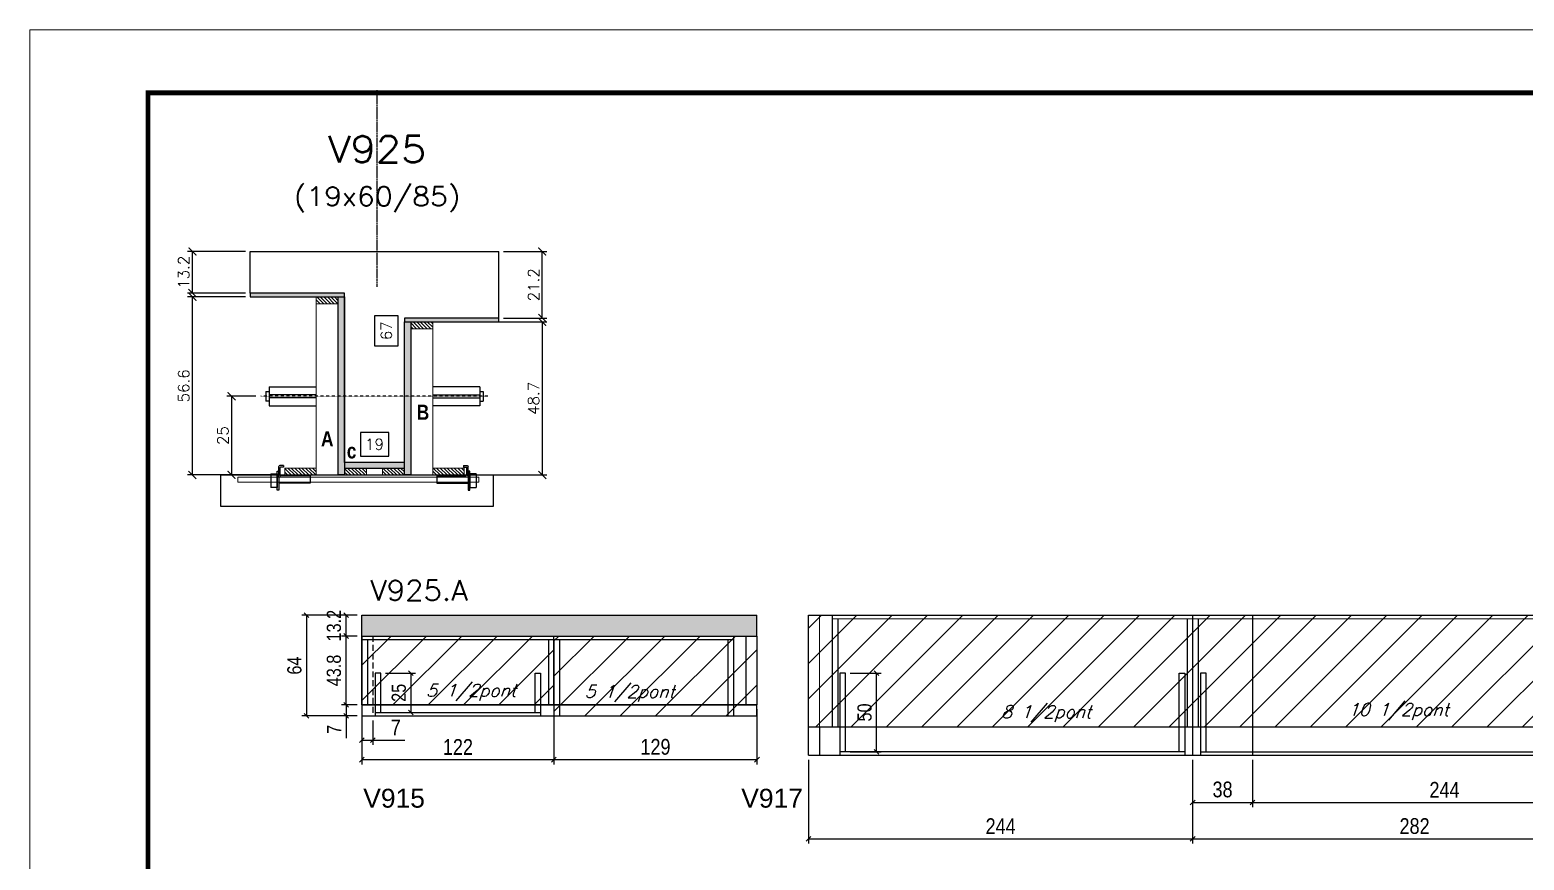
# Model space of a CAD drawing. Extents: x -20960 to -5926, y -2106 to 21915.
# Drawn here: x -12207 to -11258, y 12199 to 12727 of the extents above; entities that cross this region are included whole.
import ezdxf
from ezdxf.enums import TextEntityAlignment as Align

# ---------------------------------------------------------------- set-up
doc = ezdxf.new("R2010")
doc.units = 0
doc.linetypes.add('DASHED', pattern=[0.75, 0.5, -0.25])
doc.linetypes.add('HIDDEN', pattern=[0.375, 0.25, -0.125])
for name, color, linetype in [('5', 5, 'Continuous'), ('barrote', 251, 'Continuous'), ('COTA', 241, 'Continuous'), ('Cota Seção (2x)', 4, 'Continuous'), ('detalhes', 4, 'Continuous'), ('Painéis', 200, 'Continuous'), ('presilha', 1, 'Continuous'), ('Reaproveitamento', 251, 'Continuous'), ('SARR_2.2x7', 40, 'Continuous'), ('SARR_3.5x7', 81, 'Continuous'), ('TENSOR', 3, 'Continuous'), ('texto', 7, 'Continuous'), ('Texto de Titulo', 7, 'Continuous'), ('Texto Qtd Sarr', 242, 'Continuous')]:
    doc.layers.add(name, color=color, linetype=linetype)
for name, color, linetype, lineweight in [('CONCRETO', 251, 'Continuous', 25), ('Folhas', 255, 'Continuous', 9), ('Hachura', 251, 'Continuous', 9), ('Madeira', 126, 'Continuous', 18), ('Sarr 2.2x7', 40, 'Continuous', 9), ('SARRAFO DE PRESSAO', 251, 'DASHED', 9), ('SCO-___-LAJ', 2, 'Continuous', 0), ('Texto Seção', 7, 'Continuous', 15)]:
    doc.layers.add(name, color=color, linetype=linetype, lineweight=lineweight)
doc.styles.add('COTA TECNICA', font='techl___.ttf', dxfattribs={"height": 10})
doc.styles.add('COTA TECNICA-50', font='techl___.ttf', dxfattribs={"height": 9})
doc.styles.add('REGUA-120', font='ROMANS.shx', dxfattribs={"height": 15})
doc.styles.add('Romans', font='romans.shx')
doc.styles.get("Standard").update_dxf_attribs({"font": 'arial.ttf'})
doc.styles.add('TECNICA', font='techb___.ttf', dxfattribs={"height": 10})
doc.dimstyles.new('COTA PAINEL-50', dxfattribs={"dimtxt": 9, "dimasz": 3, "dimexe": 3, "dimexo": 3, "dimgap": 3, "dimtad": 1, "dimdec": 1, "dimzin": 12, "dimdsep": 46, "dimtxsty": 'COTA TECNICA-50', "dimblk1": 'OBLIQUE', "dimblk2": 'OBLIQUE', "dimsah": 1, "dimcen": 0.9, "dimclrd": 4, "dimclre": 4, "dimclrt": 240, "dimadec": 1, "dimazin": 3, "dimtfac": 1, "dimtdec": 1, "dimtmove": 0, "dimatfit": 3, "dimfxl": 1, "dimtolj": 1, "dimtzin": 12, "dimarcsym": 0})
doc.dimstyles.new('Cota Seção (2x)', dxfattribs={"dimtxt": 7, "dimasz": 5, "dimexe": 3, "dimexo": 3, "dimgap": 2, "dimtad": 3, "dimdec": 1, "dimlfac": 0.5, "dimzin": 12, "dimdsep": 46, "dimtxsty": 'Romans', "dimblk": 'ARCHTICK', "dimcen": 0, "dimclrd": 4, "dimclre": 4, "dimclrt": 1, "dimadec": 1, "dimazin": 3, "dimtfac": 1, "dimtdec": 1, "dimtmove": 0, "dimatfit": 3, "dimldrblk": 'OBLIQUE', "dimfxl": 1, "dimtolj": 1, "dimtzin": 12, "dimarcsym": 0})
doc.dimstyles.new('Cota Seção interna', dxfattribs={"dimtxt": 7, "dimasz": 6, "dimexe": 0.18, "dimexo": 2, "dimgap": -4, "dimtad": 3, "dimdec": 1, "dimlfac": 0.5, "dimzin": 12, "dimdsep": 46, "dimtxsty": 'Romans', "dimblk": 'ARCHTICK', "dimcen": 0.09, "dimse1": 1, "dimse2": 1, "dimsd1": 1, "dimsd2": 1, "dimclrd": 180, "dimclre": 5, "dimclrt": 1, "dimadec": 0, "dimazin": 3, "dimtfac": 1, "dimtdec": 1, "dimtofl": 0, "dimtmove": 0, "dimatfit": 3, "dimldrblk": 'ARCHTICK', "dimfxl": 1, "dimtolj": 1, "dimtzin": 0, "dimarcsym": 0})
doc.dimstyles.new('PAINEL', dxfattribs={"dimtxt": 10, "dimasz": 3, "dimexe": 3, "dimexo": 3, "dimgap": 3, "dimtad": 1, "dimdec": 1, "dimzin": 12, "dimdsep": 46, "dimtxsty": 'COTA TECNICA', "dimblk1": 'OBLIQUE', "dimblk2": 'OBLIQUE', "dimsah": 1, "dimcen": 0.9, "dimclrd": 4, "dimclre": 4, "dimclrt": 240, "dimadec": 1, "dimazin": 3, "dimtfac": 1, "dimtdec": 1, "dimtmove": 0, "dimatfit": 3, "dimfxl": 1, "dimtolj": 1, "dimtzin": 12, "dimarcsym": 0})
pattern_1 = [(45, (13.708, -3474.332), (-11.22532, 11.22532), [])]

# ---------------------------------------------------------------- blocks, each defined once
blk = doc.blocks.new('9999999999')
at = {"layer": 'Folhas'}
blk.add_lwpolyline([(98138.98, 34190.21), (99623.98, 34190.21), (99623.98, 35240.21), (98138.98, 35240.21)], close=True, dxfattribs=at)
at = {"layer": 'Folhas', "color": 30, "const_width": 3}
blk.add_lwpolyline([(98213.98, 34230.21), (99583.98, 34230.21), (99583.98, 35200.21), (98213.98, 35200.21)], close=True, dxfattribs=at)
blk = doc.blocks.new('_ArchTick')
at = {"color": 0, "linetype": 'ByBlock', "const_width": 0.15}
blk.add_lwpolyline([(-0.5, -0.5), (0.5, 0.5)], dxfattribs=at)
blk = doc.blocks.new('*D1236')
at = {"layer": 'COTA', "color": 4, "lineweight": -2, "transparency": 16777216}
for p, q in [((-12070.05, 12557.13), (-12106.76, 12557.13)), ((-12103.76, 12443.93), (-12103.76, 12557.13)), ((-12052.45, 12443.93), (-12106.76, 12443.93))]:
    blk.add_line(p, q, dxfattribs=at)
at = {"layer": 'Defpoints', "color": 0, "transparency": 16777216}
for p in [(-12103.76, 12557.13), (-12067.05, 12557.13), (-12049.45, 12443.93)]:
    blk.add_point(p, dxfattribs=at)
at = {"layer": 'COTA', "color": 4, "lineweight": -2, "transparency": 16777216, "xscale": 5, "yscale": 5, "zscale": 5}
for p, rotation in [((-12103.76, 12557.13), 90), ((-12103.76, 12443.93), 270)]:
    blk.add_blockref('_ArchTick', p, dxfattribs=dict(at, rotation=rotation))
at = {"layer": 'COTA', "color": 1, "transparency": 16777216, "insert": (-12109.26, 12500.53), "char_height": 7, "attachment_point": 5, "rotation": 90, "style": 'Romans'}
blk.add_mtext('\\A1;56.6', dxfattribs=at)
blk = doc.blocks.new('_Oblique')
at = {"color": 0, "linetype": 'ByBlock', "lineweight": -2}
blk.add_line((-0.5, -0.5), (0.5, 0.5), dxfattribs=at)
blk = doc.blocks.new('*D1237')
at = {"layer": 'COTA', "color": 4, "lineweight": -2, "transparency": 16777216}
for p, q in [((-12070.05, 12585.93), (-12106.76, 12585.93)), ((-12103.76, 12559.53), (-12103.76, 12585.93)), ((-12070.05, 12559.53), (-12106.76, 12559.53))]:
    blk.add_line(p, q, dxfattribs=at)
at = {"layer": 'Defpoints', "color": 0, "transparency": 16777216}
for p in [(-12103.76, 12585.93), (-12067.05, 12585.93), (-12067.05, 12559.53)]:
    blk.add_point(p, dxfattribs=at)
at = {"layer": 'COTA', "color": 4, "lineweight": -2, "transparency": 16777216, "xscale": 5, "yscale": 5, "zscale": 5}
for p, rotation in [((-12103.76, 12585.93), 90), ((-12103.76, 12559.53), 270)]:
    blk.add_blockref('_ArchTick', p, dxfattribs=dict(at, rotation=rotation))
at = {"layer": 'COTA', "color": 1, "transparency": 16777216, "insert": (-12109.26, 12572.73), "char_height": 7, "attachment_point": 5, "rotation": 90, "style": 'Romans'}
blk.add_mtext('\\A1;13.2', dxfattribs=at)
blk = doc.blocks.new('*D1238')
at = {"layer": 'Cota Seção (2x)', "color": 180, "lineweight": -2, "transparency": 16777216}
for p, q in [((-11973.05, 12545.06), (-11988.05, 12545.06)), ((-11988.05, 12545.06), (-11988.05, 12526.06)), ((-11973.05, 12526.06), (-11973.05, 12545.06)), ((-11988.05, 12526.06), (-11973.05, 12526.06))]:
    blk.add_line(p, q, dxfattribs=at)
at = {"layer": 'Defpoints', "color": 0, "transparency": 16777216}
for p in [(-12007.05, 12585.93), (-11969.05, 12585.93), (-12007.05, 12451.93)]:
    blk.add_point(p, dxfattribs=at)
at = {"layer": 'Cota Seção (2x)', "color": 1, "transparency": 16777216, "insert": (-11980.55, 12535.56), "char_height": 7, "attachment_point": 5, "rotation": 90, "style": 'Romans'}
blk.add_mtext('\\A1;67', dxfattribs=at)
blk = doc.blocks.new('PRESILHA METÁLICA 1')
at = {"layer": 'presilha'}
for p, q in [((6, 15.5), (7.5, 15.5)), ((6, -2.5), (6, 15.5)), ((7.5, 10.6), (7.5, 19.9)), ((7.5, 15.5), (7.5, -2.5)), ((12, 21), (8.6, 21)), ((9, 11.6), (9, 18.9)), ((12, 19.5), (9.6, 19.5)), ((12, 21), (12, 19.5)), ((0, 13), (6, 13)), ((0, 13), (0, 0)), ((6, 0), (0, 0)), ((6, 13), (6, 0)), ((37.5, 4.1), (7.5, 4.1)), ((37.5, 11), (9.6, 11)), ((37.5, 11), (37.5, 4.1)), ((7.5, -2.5), (6, -2.5))]:
    blk.add_line(p, q, dxfattribs=at)
for centre, radius, start, end in [((8.6, 19.9), 1.14, 90, 180), ((9.6, 18.9), 0.57, 90, 180), ((9.6, 11.6), 0.57, 180, 270)]:
    blk.add_arc(centre, radius, start, end, dxfattribs=at)
blk = doc.blocks.new('*D1239')
at = {"layer": 'Cota Seção (2x)', "color": 180, "lineweight": -2, "transparency": 16777216}
for p, q in [((-11979.05, 12470.93), (-11997.05, 12470.93)), ((-11997.05, 12470.93), (-11997.05, 12455.93)), ((-11979.05, 12455.93), (-11979.05, 12470.93)), ((-11997.05, 12455.93), (-11979.05, 12455.93))]:
    blk.add_line(p, q, dxfattribs=at)
at = {"layer": 'Defpoints', "color": 0, "transparency": 16777216}
for p in [(-12007.05, 12451.93), (-12007.05, 12443.93), (-11969.05, 12443.93)]:
    blk.add_point(p, dxfattribs=at)
at = {"layer": 'Cota Seção (2x)', "color": 1, "transparency": 16777216, "insert": (-11988.05, 12463.43), "char_height": 7, "attachment_point": 5, "style": 'Romans'}
blk.add_mtext('\\A1;19', dxfattribs=at)
blk = doc.blocks.new('*D1240')
at = {"layer": 'COTA', "color": 4, "lineweight": -2, "transparency": 16777216}
for p, q in [((-11948.05, 12541.23), (-11878.48, 12541.23)), ((-11881.48, 12541.23), (-11881.48, 12443.93)), ((-11948.05, 12443.93), (-11878.48, 12443.93))]:
    blk.add_line(p, q, dxfattribs=at)
at = {"layer": 'Defpoints', "color": 0, "transparency": 16777216}
for p in [(-11951.05, 12541.23), (-11951.05, 12443.93), (-11881.48, 12443.93)]:
    blk.add_point(p, dxfattribs=at)
at = {"layer": 'COTA', "color": 4, "lineweight": -2, "transparency": 16777216, "xscale": 5, "yscale": 5, "zscale": 5}
for p, rotation in [((-11881.48, 12541.23), 90), ((-11881.48, 12443.93), 270)]:
    blk.add_blockref('_ArchTick', p, dxfattribs=dict(at, rotation=rotation))
at = {"layer": 'COTA', "color": 1, "transparency": 16777216, "insert": (-11886.98, 12492.58), "char_height": 7, "attachment_point": 5, "rotation": 90, "style": 'Romans'}
blk.add_mtext('\\A1;48.7', dxfattribs=at)
blk = doc.blocks.new('*D1241')
at = {"layer": 'COTA', "color": 4, "lineweight": -2, "transparency": 16777216}
for p, q in [((-12063.35, 12493.9), (-12081.9, 12493.9)), ((-12078.9, 12493.9), (-12078.9, 12443.93)), ((-12063.35, 12443.93), (-12081.9, 12443.93))]:
    blk.add_line(p, q, dxfattribs=at)
at = {"layer": 'Defpoints', "color": 0, "transparency": 16777216}
for p in [(-12060.35, 12493.9), (-12078.9, 12443.93), (-12060.35, 12443.93)]:
    blk.add_point(p, dxfattribs=at)
at = {"layer": 'COTA', "color": 4, "lineweight": -2, "transparency": 16777216, "xscale": 5, "yscale": 5, "zscale": 5}
for p, rotation in [((-12078.9, 12493.9), 90), ((-12078.9, 12443.93), 270)]:
    blk.add_blockref('_ArchTick', p, dxfattribs=dict(at, rotation=rotation))
at = {"layer": 'COTA', "color": 1, "transparency": 16777216, "insert": (-12084.4, 12468.91), "char_height": 7, "attachment_point": 5, "rotation": 90, "style": 'Romans'}
blk.add_mtext('\\A1;25', dxfattribs=at)
blk = doc.blocks.new('*D1522')
at = {"layer": 'COTA', "color": 4, "lineweight": -2, "transparency": 16777216}
for p, q in [((-11906.05, 12585.93), (-11878.48, 12585.93)), ((-11881.48, 12543.63), (-11881.48, 12585.93)), ((-11906.05, 12543.63), (-11878.48, 12543.63))]:
    blk.add_line(p, q, dxfattribs=at)
at = {"layer": 'Defpoints', "color": 0, "transparency": 16777216}
for p in [(-11909.05, 12585.93), (-11881.48, 12585.93), (-11909.05, 12543.63)]:
    blk.add_point(p, dxfattribs=at)
at = {"layer": 'COTA', "color": 4, "lineweight": -2, "transparency": 16777216, "xscale": 5, "yscale": 5, "zscale": 5}
for p, rotation in [((-11881.48, 12585.93), 90), ((-11881.48, 12543.63), 270)]:
    blk.add_blockref('_ArchTick', p, dxfattribs=dict(at, rotation=rotation))
at = {"layer": 'COTA', "color": 1, "transparency": 16777216, "insert": (-11886.98, 12564.78), "char_height": 7, "attachment_point": 5, "rotation": 90, "style": 'Romans'}
blk.add_mtext('\\A1;21.2', dxfattribs=at)
blk = doc.blocks.new('titulo1')
at = {"layer": 'Defpoints', "color": 252, "linetype": 'HIDDEN', "ltscale": 2}
blk.add_line((0, 0), (0, 125), dxfattribs=at)
at = {"layer": 'Defpoints', "style": 'Romans', "oblique": 15}
blk.add_attdef('FOLHA', text='', height=10, dxfattribs=at).set_placement((0, 15.58), align=Align.MIDDLE_CENTER)
at = {"layer": 'Texto Qtd Sarr', "color": 3, "style": 'Romans', "oblique": 15}
for tag, height, p in [('TITULO', 17, (0, 71.45)), ('SEÇÃO', 12, (0, 41.55))]:
    blk.add_attdef(tag, text='', height=height, dxfattribs=at).set_placement(p, align=Align.MIDDLE_CENTER)
blk = doc.blocks.new('*D1523')
at = {"layer": 'COTA', "color": 4, "lineweight": -2, "ltscale": 25, "transparency": 16777216}
for p, q in [((-11996.06, 12294.77), (-11996.06, 12259.98)), ((-11874.06, 12294.77), (-11874.06, 12259.98)), ((-11996.06, 12262.98), (-11874.06, 12262.98))]:
    blk.add_line(p, q, dxfattribs=at)
at = {"layer": 'Defpoints', "color": 0, "ltscale": 25, "transparency": 16777216}
for p in [(-11996.06, 12297.77), (-11874.06, 12297.77), (-11874.06, 12262.98)]:
    blk.add_point(p, dxfattribs=at)
at = {"layer": 'COTA', "color": 4, "lineweight": -2, "ltscale": 25, "transparency": 16777216, "xscale": 3, "yscale": 3, "zscale": 3, "rotation": 180}
blk.add_blockref('_Oblique', (-11996.06, 12262.98), dxfattribs=at)
at = {"layer": 'COTA', "color": 4, "lineweight": -2, "ltscale": 25, "transparency": 16777216, "xscale": 3, "yscale": 3, "zscale": 3}
blk.add_blockref('_Oblique', (-11874.06, 12262.98), dxfattribs=at)
at = {"layer": 'COTA', "color": 240, "ltscale": 25, "transparency": 16777216, "insert": (-11935.06, 12271.04), "char_height": 10, "attachment_point": 5, "style": 'COTA TECNICA'}
blk.add_mtext('\\A1;122', dxfattribs=at)
blk = doc.blocks.new('*D1242')
at = {"layer": 'COTA', "color": 4, "lineweight": -2, "ltscale": 25, "transparency": 16777216}
for p, q in [((-11874.06, 12294.77), (-11874.06, 12259.98)), ((-11745.06, 12295.08), (-11745.06, 12259.98)), ((-11874.06, 12262.98), (-11745.06, 12262.98))]:
    blk.add_line(p, q, dxfattribs=at)
at = {"layer": 'Defpoints', "color": 0, "ltscale": 25, "transparency": 16777216}
for p in [(-11874.06, 12297.77), (-11745.06, 12298.08), (-11745.06, 12262.98)]:
    blk.add_point(p, dxfattribs=at)
at = {"layer": 'COTA', "color": 4, "lineweight": -2, "ltscale": 25, "transparency": 16777216, "xscale": 3, "yscale": 3, "zscale": 3, "rotation": 180}
blk.add_blockref('_Oblique', (-11874.06, 12262.98), dxfattribs=at)
at = {"layer": 'COTA', "color": 4, "lineweight": -2, "ltscale": 25, "transparency": 16777216, "xscale": 3, "yscale": 3, "zscale": 3}
blk.add_blockref('_Oblique', (-11745.06, 12262.98), dxfattribs=at)
at = {"layer": 'COTA', "color": 240, "ltscale": 25, "transparency": 16777216, "insert": (-11809.56, 12271.07), "char_height": 10, "attachment_point": 5, "style": 'COTA TECNICA'}
blk.add_mtext('\\A1;129', dxfattribs=at)
blk = doc.blocks.new('*D1250')
at = {"layer": 'COTA', "color": 4, "lineweight": -2, "ltscale": 25, "transparency": 16777216}
for p, q in [((-11712.28, 12262.77), (-11712.28, 12209.63)), ((-11468.28, 12262.77), (-11468.28, 12209.63)), ((-11712.28, 12212.63), (-11468.28, 12212.63))]:
    blk.add_line(p, q, dxfattribs=at)
at = {"layer": 'Defpoints', "color": 0, "ltscale": 25, "transparency": 16777216}
for p in [(-11712.28, 12265.77), (-11468.28, 12265.77), (-11468.28, 12212.63)]:
    blk.add_point(p, dxfattribs=at)
at = {"layer": 'COTA', "color": 4, "lineweight": -2, "ltscale": 25, "transparency": 16777216, "xscale": 3, "yscale": 3, "zscale": 3, "rotation": 180}
blk.add_blockref('_Oblique', (-11712.28, 12212.63), dxfattribs=at)
at = {"layer": 'COTA', "color": 4, "lineweight": -2, "ltscale": 25, "transparency": 16777216, "xscale": 3, "yscale": 3, "zscale": 3}
blk.add_blockref('_Oblique', (-11468.28, 12212.63), dxfattribs=at)
at = {"layer": 'COTA', "color": 240, "ltscale": 25, "transparency": 16777216, "insert": (-11590.28, 12220.7), "char_height": 10, "attachment_point": 5, "style": 'COTA TECNICA'}
blk.add_mtext('\\A1;244', dxfattribs=at)
blk = doc.blocks.new('*D1251')
at = {"layer": 'COTA', "color": 4, "lineweight": -2, "ltscale": 25, "transparency": 16777216}
for p, q in [((-11430.28, 12262.77), (-11430.28, 12232.74)), ((-11430.28, 12235.74), (-11186.28, 12235.74)), ((-11186.28, 12233.42), (-11186.28, 12232.74))]:
    blk.add_line(p, q, dxfattribs=at)
at = {"layer": 'Defpoints', "color": 0, "ltscale": 25, "transparency": 16777216}
for p in [(-11430.28, 12265.77), (-11186.28, 12236.42), (-11186.28, 12235.74)]:
    blk.add_point(p, dxfattribs=at)
at = {"layer": 'COTA', "color": 4, "lineweight": -2, "ltscale": 25, "transparency": 16777216, "xscale": 3, "yscale": 3, "zscale": 3, "rotation": 180}
blk.add_blockref('_Oblique', (-11430.28, 12235.74), dxfattribs=at)
at = {"layer": 'COTA', "color": 4, "lineweight": -2, "ltscale": 25, "transparency": 16777216, "xscale": 3, "yscale": 3, "zscale": 3}
blk.add_blockref('_Oblique', (-11186.28, 12235.74), dxfattribs=at)
at = {"layer": 'COTA', "color": 240, "ltscale": 25, "transparency": 16777216, "insert": (-11308.28, 12243.81), "char_height": 10, "attachment_point": 5, "style": 'COTA TECNICA'}
blk.add_mtext('\\A1;244', dxfattribs=at)
blk = doc.blocks.new('*D1252')
at = {"layer": 'COTA', "color": 4, "lineweight": -2, "ltscale": 25, "transparency": 16777216}
for p, q in [((-11468.28, 12262.77), (-11468.28, 12232.74)), ((-11430.28, 12262.77), (-11430.28, 12232.74)), ((-11468.28, 12235.74), (-11430.28, 12235.74))]:
    blk.add_line(p, q, dxfattribs=at)
at = {"layer": 'Defpoints', "color": 0, "ltscale": 25, "transparency": 16777216}
for p in [(-11468.28, 12265.77), (-11430.28, 12265.77), (-11430.28, 12235.74)]:
    blk.add_point(p, dxfattribs=at)
at = {"layer": 'COTA', "color": 4, "lineweight": -2, "ltscale": 25, "transparency": 16777216, "xscale": 3, "yscale": 3, "zscale": 3, "rotation": 180}
blk.add_blockref('_Oblique', (-11468.28, 12235.74), dxfattribs=at)
at = {"layer": 'COTA', "color": 4, "lineweight": -2, "ltscale": 25, "transparency": 16777216, "xscale": 3, "yscale": 3, "zscale": 3}
blk.add_blockref('_Oblique', (-11430.28, 12235.74), dxfattribs=at)
at = {"layer": 'COTA', "color": 240, "ltscale": 25, "transparency": 16777216, "insert": (-11449.28, 12243.98), "char_height": 10, "attachment_point": 5, "style": 'COTA TECNICA'}
blk.add_mtext('\\A1;38', dxfattribs=at)
blk = doc.blocks.new('*D1253')
at = {"layer": 'COTA', "color": 4, "lineweight": -2, "ltscale": 25, "transparency": 16777216}
for p, q in [((-11468.28, 12262.77), (-11468.28, 12209.63)), ((-11186.28, 12262.77), (-11186.28, 12209.63)), ((-11468.28, 12212.63), (-11186.28, 12212.63))]:
    blk.add_line(p, q, dxfattribs=at)
at = {"layer": 'Defpoints', "color": 0, "ltscale": 25, "transparency": 16777216}
for p in [(-11468.28, 12265.77), (-11186.28, 12265.77), (-11186.28, 12212.63)]:
    blk.add_point(p, dxfattribs=at)
at = {"layer": 'COTA', "color": 4, "lineweight": -2, "ltscale": 25, "transparency": 16777216, "xscale": 3, "yscale": 3, "zscale": 3, "rotation": 180}
blk.add_blockref('_Oblique', (-11468.28, 12212.63), dxfattribs=at)
at = {"layer": 'COTA', "color": 4, "lineweight": -2, "ltscale": 25, "transparency": 16777216, "xscale": 3, "yscale": 3, "zscale": 3}
blk.add_blockref('_Oblique', (-11186.28, 12212.63), dxfattribs=at)
at = {"layer": 'COTA', "color": 240, "ltscale": 25, "transparency": 16777216, "insert": (-11327.28, 12220.73), "char_height": 10, "attachment_point": 5, "style": 'COTA TECNICA'}
blk.add_mtext('\\A1;282', dxfattribs=at)
blk = doc.blocks.new('*D1256')
at = {"layer": 'COTA', "color": 4, "lineweight": -2, "ltscale": 25, "transparency": 16777216}
for p, q in [((-11996.06, 12287.77), (-11996.06, 12272.41)), ((-11989.06, 12287.77), (-11989.06, 12272.41)), ((-11996.06, 12275.41), (-11989.06, 12275.41)), ((-11989.06, 12275.41), (-11968.7, 12275.41))]:
    blk.add_line(p, q, dxfattribs=at)
at = {"layer": 'Defpoints', "color": 0, "ltscale": 25, "transparency": 16777216}
for p in [(-11996.06, 12290.77), (-11989.06, 12290.77), (-11996.06, 12275.41)]:
    blk.add_point(p, dxfattribs=at)
at = {"layer": 'COTA', "color": 4, "lineweight": -2, "ltscale": 25, "transparency": 16777216, "xscale": 3, "yscale": 3, "zscale": 3, "rotation": 180}
blk.add_blockref('_Oblique', (-11996.06, 12275.41), dxfattribs=at)
at = {"layer": 'COTA', "color": 4, "lineweight": -2, "ltscale": 25, "transparency": 16777216, "xscale": 3, "yscale": 3, "zscale": 3}
blk.add_blockref('_Oblique', (-11989.06, 12275.41), dxfattribs=at)
at = {"layer": 'COTA', "color": 240, "ltscale": 25, "transparency": 16777216, "insert": (-11974.56, 12283.48), "char_height": 10, "attachment_point": 5, "style": 'COTA TECNICA'}
blk.add_mtext('\\A1;7', dxfattribs=at)
blk = doc.blocks.new('*D1538')
at = {"layer": 'COTA', "color": 4, "lineweight": -2, "transparency": 16777216}
for p, q in [((-11999.06, 12341.57), (-12009.12, 12341.57)), ((-12006.12, 12297.77), (-12006.12, 12341.57)), ((-11999.06, 12297.77), (-12009.12, 12297.77))]:
    blk.add_line(p, q, dxfattribs=at)
at = {"layer": 'Defpoints', "color": 0, "transparency": 16777216}
for p in [(-12006.12, 12341.57), (-11996.06, 12341.57), (-11996.06, 12297.77)]:
    blk.add_point(p, dxfattribs=at)
at = {"layer": 'COTA', "color": 4, "lineweight": -2, "transparency": 16777216, "xscale": 3, "yscale": 3, "zscale": 3}
for p, rotation in [((-12006.12, 12341.57), 90), ((-12006.12, 12297.77), 270)]:
    blk.add_blockref('_Oblique', p, dxfattribs=dict(at, rotation=rotation))
at = {"layer": 'COTA', "color": 240, "transparency": 16777216, "insert": (-12013.84, 12319.67), "char_height": 9, "attachment_point": 5, "rotation": 90, "style": 'COTA TECNICA-50'}
blk.add_mtext('\\A1;43.8', dxfattribs=at)
blk = doc.blocks.new('*D1539')
at = {"layer": 'COTA', "color": 4, "lineweight": -2, "transparency": 16777216}
for p, q in [((-11999.06, 12354.77), (-12009.12, 12354.77)), ((-12006.12, 12341.57), (-12006.12, 12354.77)), ((-11999.06, 12341.57), (-12009.12, 12341.57))]:
    blk.add_line(p, q, dxfattribs=at)
at = {"layer": 'Defpoints', "color": 0, "transparency": 16777216}
for p in [(-12006.12, 12354.77), (-11996.06, 12354.77), (-11996.06, 12341.57)]:
    blk.add_point(p, dxfattribs=at)
at = {"layer": 'COTA', "color": 4, "lineweight": -2, "transparency": 16777216, "xscale": 3, "yscale": 3, "zscale": 3}
for p, rotation in [((-12006.12, 12354.77), 90), ((-12006.12, 12341.57), 270)]:
    blk.add_blockref('_Oblique', p, dxfattribs=dict(at, rotation=rotation))
at = {"layer": 'COTA', "color": 240, "transparency": 16777216, "insert": (-12013.82, 12348.17), "char_height": 9, "attachment_point": 5, "rotation": 90, "style": 'COTA TECNICA-50'}
blk.add_mtext('\\A1;13.2', dxfattribs=at)
blk = doc.blocks.new('*D1543')
at = {"layer": 'COTA', "color": 4, "lineweight": -2, "transparency": 16777216}
for p, q in [((-11999.06, 12297.77), (-12009.12, 12297.77)), ((-12006.12, 12297.77), (-12006.12, 12290.77)), ((-11999.06, 12290.77), (-12009.12, 12290.77)), ((-12006.12, 12290.77), (-12006.12, 12276.61))]:
    blk.add_line(p, q, dxfattribs=at)
at = {"layer": 'Defpoints', "color": 0, "transparency": 16777216}
for p in [(-11996.06, 12297.77), (-12006.12, 12290.77), (-11996.06, 12290.77)]:
    blk.add_point(p, dxfattribs=at)
at = {"layer": 'COTA', "color": 4, "lineweight": -2, "transparency": 16777216, "xscale": 3, "yscale": 3, "zscale": 3}
for p, rotation in [((-12006.12, 12297.77), 90), ((-12006.12, 12290.77), 270)]:
    blk.add_blockref('_Oblique', p, dxfattribs=dict(at, rotation=rotation))
at = {"layer": 'COTA', "color": 240, "transparency": 16777216, "insert": (-12013.69, 12282.19), "char_height": 9, "attachment_point": 5, "rotation": 90, "style": 'COTA TECNICA-50'}
blk.add_mtext('\\A1;7', dxfattribs=at)
blk = doc.blocks.new('*D1544')
at = {"layer": 'COTA', "color": 4, "lineweight": -2, "transparency": 16777216}
for p, q in [((-11999.06, 12354.77), (-12034.31, 12354.77)), ((-12031.31, 12354.77), (-12031.31, 12290.77)), ((-11999.06, 12290.77), (-12034.31, 12290.77))]:
    blk.add_line(p, q, dxfattribs=at)
at = {"layer": 'Defpoints', "color": 0, "transparency": 16777216}
for p in [(-11996.06, 12354.77), (-12031.31, 12290.77), (-11996.06, 12290.77)]:
    blk.add_point(p, dxfattribs=at)
at = {"layer": 'COTA', "color": 4, "lineweight": -2, "transparency": 16777216, "xscale": 3, "yscale": 3, "zscale": 3}
for p, rotation in [((-12031.31, 12354.77), 90), ((-12031.31, 12290.77), 270)]:
    blk.add_blockref('_Oblique', p, dxfattribs=dict(at, rotation=rotation))
at = {"layer": 'COTA', "color": 240, "transparency": 16777216, "insert": (-12038.91, 12322.77), "char_height": 9, "attachment_point": 5, "rotation": 90, "style": 'COTA TECNICA-50'}
blk.add_mtext('\\A1;64', dxfattribs=at)
blk = doc.blocks.new('*D1545')
at = {"layer": 'COTA', "color": 4, "lineweight": -2, "transparency": 16777216}
for p, q in [((-11981.06, 12317.97), (-11962, 12317.97)), ((-11965, 12317.97), (-11965, 12292.97)), ((-11981.06, 12292.97), (-11962, 12292.97))]:
    blk.add_line(p, q, dxfattribs=at)
at = {"layer": 'Defpoints', "color": 0, "transparency": 16777216}
for p in [(-11984.06, 12317.97), (-11984.06, 12292.97), (-11965, 12292.97)]:
    blk.add_point(p, dxfattribs=at)
at = {"layer": 'COTA', "color": 4, "lineweight": -2, "transparency": 16777216, "xscale": 3, "yscale": 3, "zscale": 3}
for p, rotation in [((-11965, 12317.97), 90), ((-11965, 12292.97), 270)]:
    blk.add_blockref('_Oblique', p, dxfattribs=dict(at, rotation=rotation))
at = {"layer": 'COTA', "color": 240, "transparency": 16777216, "insert": (-11972.6, 12305.47), "char_height": 9, "attachment_point": 5, "rotation": 90, "style": 'COTA TECNICA-50'}
blk.add_mtext('\\A1;25', dxfattribs=at)
blk = doc.blocks.new('*D1743')
at = {"layer": 'COTA', "color": 4, "lineweight": -2, "transparency": 16777216}
for p, q in [((-11685.83, 12317.97), (-11666.08, 12317.97)), ((-11669.08, 12267.97), (-11669.08, 12317.97)), ((-11685.83, 12267.97), (-11666.08, 12267.97))]:
    blk.add_line(p, q, dxfattribs=at)
at = {"layer": 'Defpoints', "color": 0, "transparency": 16777216}
for p in [(-11688.83, 12317.97), (-11669.08, 12317.97), (-11688.83, 12267.97)]:
    blk.add_point(p, dxfattribs=at)
at = {"layer": 'COTA', "color": 4, "lineweight": -2, "transparency": 16777216, "xscale": 3, "yscale": 3, "zscale": 3}
for p, rotation in [((-11669.08, 12317.97), 90), ((-11669.08, 12267.97), 270)]:
    blk.add_blockref('_Oblique', p, dxfattribs=dict(at, rotation=rotation))
at = {"layer": 'COTA', "color": 240, "transparency": 16777216, "insert": (-11676.68, 12292.97), "char_height": 9, "attachment_point": 5, "rotation": 90, "style": 'COTA TECNICA-50'}
blk.add_mtext('\\A1;50', dxfattribs=at)

msp = doc.modelspace()

# ---------------------------------------------------------------- hatches: boundary and pattern name
at = {"layer": 'COTA', "ltscale": 25}
h = msp.add_hatch(dxfattribs=at)
h.set_pattern_fill('AR-CONC', color=256, scale=0.03)
h.set_pattern_definition([(50, (-3314.4463, -4599.0493), (5.4655401, -0.4781726), [0.5715, -6.2865]), (355, (-3314.4463, -4599.0493), (-1.0573026, 5.7317054), [0.4572, -5.0292175]), (100.451445, (-3313.991, -4599.089), (4.4082374, 5.2535326), [0.4857003, -5.3427073]), (46.1842, (-3314.446, -4597.5253), (8.1323712, -1.2612698), [0.85725, -9.42975]), (96.635558, (-3313.7686, -4597.6305), (7.122124, 7.4227837), [0.7285507, -8.0140682]), (351.18415, (-3314.446, -4597.525), (7.122124, 7.4227837), [0.685799, -7.543792]), (21, (-3313.6843, -4597.9063), (4.5484317, -3.0679559), [0.5715, -6.2865]), (326, (-3313.6843, -4597.9063), (1.8540609, 5.525639), [0.4572, -5.0292]), (71.451445, (-3313.305, -4598.162), (6.4024926, 2.457683), [0.4857003, -5.3426981]), (37.5, (-3314.4463, -4599.0493), (0.0926581, 2.53665117), [0, -4.96824, 0, -5.1054, 0, -5.04825]), (7.5, (-3314.4463, -4599.0493), (2.00458988, 3.00541724), [0, -2.91084, 0, -4.85394, 0, -1.92405]), (327.5, (-3316.1456, -4599.0493), (4.06771786, -0.17186232), [0, -1.905, 0, -5.9436, 0, -7.8867]), (317.5, (-3316.9076, -4599.0493), (4.44387544, 0.7627947), [0, -2.4765, 0, -3.94716, 0, -5.6007])])
h.paths.add_polyline_path([(-11745.06, 12341.57), (-11745.06, 12354.77), (-11996.06, 12354.77), (-11996.06, 12341.57)])
at = {"layer": 'Hachura'}
h = msp.add_hatch(color=256, dxfattribs=at)
h.dxf.hatch_style = 1
h.paths.add_polyline_path([(-12007.05, 12557.13), (-12007.05, 12559.53), (-12067.05, 12559.53), (-12067.05, 12557.13)])
h = msp.add_hatch(dxfattribs=at)
h.set_pattern_fill('ANSI31', color=256, scale=0.5, angle=270, style=0)
h.set_pattern_definition([(315, (10902.7743, 4249.4853), (1.12253202, 1.12253202), [])])
h.paths.add_polyline_path([(-12011.05, 12552.73), (-12011.05, 12557.13), (-12025.05, 12557.13), (-12025.05, 12552.73)])
h = msp.add_hatch(color=256, dxfattribs=at)
h.dxf.hatch_style = 1
h.paths.add_polyline_path([(-12011.05, 12557.13), (-12007.05, 12557.13), (-12007.05, 12443.93), (-12011.05, 12443.93)])
h = msp.add_hatch(color=256, dxfattribs=at)
h.dxf.hatch_style = 1
h.paths.add_polyline_path([(-11909.05, 12541.23), (-11909.05, 12543.63), (-11969.05, 12543.63), (-11969.05, 12541.23)])
h = msp.add_hatch(color=256, dxfattribs=at)
h.dxf.hatch_style = 1
h.paths.add_polyline_path([(-11969.05, 12541.23), (-11965.05, 12541.23), (-11965.05, 12443.93), (-11969.05, 12443.93)])
h = msp.add_hatch(dxfattribs=at)
h.set_pattern_fill('ANSI31', color=256, scale=0.5, angle=270, style=0)
h.set_pattern_definition([(315, (10842.7743, 4233.5853), (1.12253202, 1.12253202), [])])
h.paths.add_polyline_path([(-11951.05, 12536.83), (-11951.05, 12541.23), (-11965.05, 12541.23), (-11965.05, 12536.83)])
h = msp.add_hatch(dxfattribs=at)
h.set_pattern_fill('ANSI31', color=256, scale=0.5, angle=270, style=0)
h.set_pattern_definition([(315, (10902.7743, 4214.2853), (1.12253202, 1.12253202), [])])
h.paths.add_polyline_path([(-12045.05, 12443.93), (-12045.05, 12448.33), (-12025.05, 12448.33), (-12025.05, 12443.93)])
h = msp.add_hatch(color=256, dxfattribs=at)
h.dxf.hatch_style = 1
h.paths.add_polyline_path([(-11969.05, 12448.33), (-11969.05, 12451.93), (-12007.05, 12451.93), (-12007.05, 12448.33)])
h = msp.add_hatch(dxfattribs=at)
h.set_pattern_fill('ANSI31', color=256, scale=0.5, angle=270, style=0)
h.set_pattern_definition([(315, (10911.5743, 4214.2853), (1.12253202, 1.12253202), [])])
h.paths.add_polyline_path([(-12007.05, 12443.93), (-12007.05, 12448.33), (-11993.05, 12448.33), (-11993.05, 12443.93)])
h = msp.add_hatch(dxfattribs=at)
h.set_pattern_fill('ANSI31', color=256, scale=0.5, angle=270, style=0)
h.set_pattern_definition([(315, (10911.5764, 4214.2853), (1.12253202, 1.12253202), [])])
h.paths.add_polyline_path([(-11969.05, 12443.93), (-11969.05, 12448.33), (-11983.05, 12448.33), (-11983.05, 12443.93)])
h = msp.add_hatch(dxfattribs=at)
h.set_pattern_fill('ANSI31', color=256, scale=0.5, angle=270, style=0)
h.set_pattern_definition([(315, (10808.7743, 4214.2853), (1.12253202, 1.12253202), [])])
h.paths.add_polyline_path([(-11951.05, 12443.93), (-11951.05, 12448.33), (-11931.05, 12448.33), (-11931.05, 12443.93)])
at = {"layer": 'Reaproveitamento'}
h = msp.add_hatch(dxfattribs=at)
h.set_pattern_fill('ANSI31', color=256, scale=5)
h.set_pattern_definition(pattern_1)
h.paths.add_polyline_path([(-11468.28, 12283.77), (-11468.28, 12354.77), (-11712.28, 12354.77), (-11712.28, 12283.77)])
h = msp.add_hatch(dxfattribs=at)
h.set_pattern_fill('ANSI31', color=256, scale=5)
h.set_pattern_definition(pattern_1)
h.paths.add_polyline_path([(-11468.28, 12283.77), (-11430.28, 12283.77), (-11430.28, 12354.77), (-11468.28, 12354.77)])
h = msp.add_hatch(dxfattribs=at)
h.set_pattern_fill('ANSI31', color=256, scale=5)
h.set_pattern_definition(pattern_1)
h.paths.add_polyline_path([(-11430.28, 12354.77), (-11430.28, 12283.77), (-11186.28, 12283.77), (-11186.28, 12354.77)])
at = {"layer": 'Reaproveitamento', "transparency": 33554684}
h = msp.add_hatch(dxfattribs=at)
h.set_pattern_fill('ANSI31', color=256, scale=5)
h.set_pattern_definition([(45, (-3004.772, -4503.88), (-11.22532, 11.22532), [])])
h.paths.add_polyline_path([(-11996.06, 12341.57), (-11996.06, 12297.77), (-11874.06, 12297.77), (-11874.06, 12341.57)])
h = msp.add_hatch(dxfattribs=at)
h.set_pattern_fill('ANSI31', color=256, scale=5)
h.set_pattern_definition([(45, (-2875.772, -4503.88), (-11.22532, 11.22532), [])])
h.paths.add_polyline_path([(-11874.06, 12341.57), (-11874.06, 12290.77), (-11745.06, 12290.77), (-11745.06, 12341.57)])

# ---------------------------------------------------------------- linework, layer by layer
at = {"ltscale": 3}
for p, q in [((-12057.05, 12496.9), (-12057.05, 12490.9)), ((-12057.05, 12496.9), (-12055.05, 12496.9)), ((-12055.05, 12499.9), (-12055.05, 12487.9)), ((-12055.05, 12499.9), (-12025.05, 12499.9)), ((-12025.05, 12494.9), (-12055.05, 12494.9)), ((-12025.05, 12492.9), (-12055.05, 12492.9)), ((-11921.05, 12499.9), (-11951.05, 12499.9)), ((-11951.05, 12494.9), (-11921.05, 12494.9)), ((-11951.05, 12492.9), (-11921.05, 12492.9)), ((-11921.05, 12499.9), (-11921.05, 12487.9)), ((-11921.05, 12496.9), (-11919.05, 12496.9)), ((-11919.05, 12496.9), (-11919.05, 12490.9)), ((-12055.05, 12490.9), (-12057.05, 12490.9)), ((-12055.05, 12487.9), (-12025.05, 12487.9)), ((-11921.05, 12487.9), (-11951.05, 12487.9)), ((-11921.05, 12490.9), (-11919.05, 12490.9))]:
    msp.add_line(p, q, dxfattribs=at)
at = {"layer": 'barrote'}
msp.add_lwpolyline([(-11912.68, 12423.93), (-12085.65, 12423.93), (-12085.65, 12443.93), (-11912.68, 12443.93)], close=True, dxfattribs=at)
at = {"layer": 'CONCRETO'}
for p, q in [((-12067.05, 12559.53), (-12067.05, 12585.93)), ((-12067.05, 12585.93), (-12007.05, 12585.93)), ((-12007.05, 12585.93), (-12007.05, 12585.93)), ((-12007.05, 12585.93), (-11909.05, 12585.93)), ((-11909.05, 12543.63), (-11909.05, 12585.93)), ((-12007.05, 12559.53), (-12067.05, 12559.53)), ((-12007.05, 12451.93), (-12007.05, 12559.53)), ((-11969.05, 12451.93), (-12007.05, 12451.93)), ((-11969.05, 12448.33), (-11969.05, 12451.93)), ((-11969.05, 12448.33), (-11969.05, 12448.33))]:
    msp.add_line(p, q, dxfattribs=at)
at = {"layer": 'COTA', "linetype": 'ByBlock'}
msp.add_line((-11996.06, 12341.57), (-11996.06, 12354.77), dxfattribs=at)
at = {"layer": 'COTA', "ltscale": 25}
for p in [(-11996.06, 12354.77), (-11745.06, 12341.57)]:
    msp.add_line(p, (-11745.06, 12354.77), dxfattribs=at)
at = {"layer": 'Madeira'}
for points in [[(-12011.05, 12552.73), (-12011.05, 12557.13), (-12025.05, 12557.13), (-12025.05, 12552.73)], [(-12011.05, 12557.13), (-12025.05, 12557.13), (-12025.05, 12443.93), (-12011.05, 12443.93)], [(-11951.05, 12536.83), (-11951.05, 12541.23), (-11965.05, 12541.23), (-11965.05, 12536.83)], [(-11951.05, 12541.23), (-11965.05, 12541.23), (-11965.05, 12443.93), (-11951.05, 12443.93)], [(-12045.05, 12443.93), (-12045.05, 12448.33), (-12025.05, 12448.33), (-12025.05, 12443.93)], [(-12007.05, 12443.93), (-12007.05, 12448.33), (-11993.05, 12448.33), (-11993.05, 12443.93)], [(-11969.05, 12443.93), (-11969.05, 12448.33), (-11983.05, 12448.33), (-11983.05, 12443.93)], [(-11951.05, 12443.93), (-11951.05, 12448.33), (-11931.05, 12448.33), (-11931.05, 12443.93)]]:
    msp.add_lwpolyline(points, close=True, dxfattribs=at)
at = {"layer": 'Painéis'}
for p, q in [((-11712.28, 12354.77), (-11186.28, 12354.77)), ((-11712.28, 12265.77), (-11712.28, 12354.77)), ((-11996.06, 12341.57), (-11745.06, 12341.57)), ((-11745.06, 12341.57), (-11745.06, 12297.77)), ((-11996.06, 12297.77), (-11745.06, 12297.77)), ((-11712.28, 12283.77), (-10923.26, 12283.77)), ((-11712.28, 12265.77), (-10923.26, 12265.77))]:
    msp.add_line(p, q, dxfattribs=at)
at = {"layer": 'Painéis', "ltscale": 25}
for p, q in [((-11468.28, 12354.77), (-11468.28, 12265.77)), ((-11430.28, 12354.77), (-11430.28, 12265.77)), ((-11996.06, 12297.77), (-11996.06, 12341.57)), ((-11874.06, 12297.77), (-11874.06, 12341.57))]:
    msp.add_line(p, q, dxfattribs=at)
at = {"layer": 'Painéis'}
for points in [[(-12007.05, 12557.13), (-12007.05, 12559.53), (-12067.05, 12559.53), (-12067.05, 12557.13)], [(-12011.05, 12557.13), (-12007.05, 12557.13), (-12007.05, 12443.93), (-12011.05, 12443.93)], [(-11909.05, 12541.23), (-11909.05, 12543.63), (-11969.05, 12543.63), (-11969.05, 12541.23)], [(-11969.05, 12541.23), (-11965.05, 12541.23), (-11965.05, 12443.93), (-11969.05, 12443.93)], [(-11969.05, 12448.33), (-11969.05, 12451.93), (-12007.05, 12451.93), (-12007.05, 12448.33)]]:
    msp.add_lwpolyline(points, close=True, dxfattribs=at)
at = {"layer": 'Painéis', "ltscale": 25}
msp.add_lwpolyline([(-11745.06, 12297.77), (-11996.06, 12297.77), (-11996.06, 12290.77), (-11745.06, 12290.77)], close=True, dxfattribs=at)
at = {"layer": 'Sarr 2.2x7'}
for p, q in [((-11705.28, 12283.77), (-11705.28, 12354.77)), ((-11697.28, 12352.57), (-11468.28, 12352.57)), ((-11468.28, 12352.57), (-11201.28, 12352.57))]:
    msp.add_line(p, q, dxfattribs=at)
at = {"layer": 'SARR_2.2x7', "linetype": 'HIDDEN', "ltscale": 15}
msp.add_line((-11989.06, 12341.57), (-11989.06, 12290.77), dxfattribs=at)
at = {"layer": 'SARR_2.2x7', "linetype": 'Continuous'}
for p, q in [((-11752.06, 12341.57), (-11752.06, 12297.77)), ((-11996.06, 12339.37), (-11874.06, 12339.37)), ((-11874.06, 12339.37), (-11760.06, 12339.37))]:
    msp.add_line(p, q, dxfattribs=at)
at = {"layer": 'SARR_2.2x7', "linetype": 'Continuous', "ltscale": 50}
for p, q in [((-11987.56, 12292.97), (-11882.56, 12292.97)), ((-11705.28, 12283.77), (-11705.28, 12265.77)), ((-11473.28, 12267.97), (-11692.33, 12267.97)), ((-11463.28, 12267.97), (-11206.23, 12267.97))]:
    msp.add_line(p, q, dxfattribs=at)
at = {"layer": 'SARR_3.5x7'}
for p, q in [((-11697.28, 12354.77), (-11697.28, 12283.77)), ((-11693.78, 12352.57), (-11693.78, 12283.77)), ((-11471.78, 12352.57), (-11471.78, 12283.77)), ((-11464.78, 12352.57), (-11464.78, 12283.77)), ((-11996.06, 12341.57), (-11996.06, 12297.77)), ((-11760.06, 12341.57), (-11760.06, 12290.77)), ((-11992.56, 12339.37), (-11992.56, 12297.77)), ((-11877.56, 12339.37), (-11877.56, 12297.77)), ((-11874.06, 12339.37), (-11874.06, 12290.77)), ((-11870.56, 12339.37), (-11870.56, 12290.77)), ((-11763.56, 12339.37), (-11763.56, 12290.77)), ((-11996.06, 12297.77), (-11992.56, 12297.77)), ((-11996.06, 12297.77), (-11996.06, 12290.77)), ((-11877.56, 12297.77), (-11870.56, 12297.77)), ((-11763.56, 12297.77), (-11760.06, 12297.77)), ((-11874.06, 12290.77), (-11870.56, 12290.77)), ((-11763.56, 12290.77), (-11760.06, 12290.77)), ((-11697.28, 12283.77), (-11693.78, 12283.77)), ((-11471.78, 12283.77), (-11464.78, 12283.77))]:
    msp.add_line(p, q, dxfattribs=at)
at = {"layer": 'SARR_3.5x7', "ltscale": 25}
msp.add_line((-11468.28, 12283.77), (-11468.28, 12283.77), dxfattribs=at)
at = {"layer": 'SARR_3.5x7'}
for points in [[(-11984.06, 12292.97), (-11984.06, 12317.97), (-11987.56, 12317.97), (-11987.56, 12290.77)], [(-11886.06, 12292.97), (-11886.06, 12317.97), (-11882.56, 12317.97), (-11882.56, 12290.77)], [(-11688.83, 12267.97), (-11688.83, 12317.97), (-11692.33, 12317.97), (-11692.33, 12265.77)], [(-11476.78, 12267.97), (-11476.78, 12317.97), (-11473.28, 12317.97), (-11473.28, 12265.77)], [(-11459.78, 12267.97), (-11459.78, 12317.97), (-11463.28, 12317.97), (-11463.28, 12265.77)]]:
    msp.add_lwpolyline(points, dxfattribs=at)
at = {"layer": 'SCO-___-LAJ', "color": 1}
msp.add_lwpolyline([(-11921.68, 12442.6), (-12074.99, 12442.6), (-12074.99, 12439.4), (-11921.68, 12439.4)], close=True, dxfattribs=at)
at = {"layer": 'TENSOR', "linetype": 'HIDDEN', "ltscale": 0.5}
msp.add_line((-11916.05, 12493.9), (-12060.35, 12493.9), dxfattribs=at)

# ---------------------------------------------------------------- block references
at = {"layer": 'presilha', "yscale": 0.6666666666666666, "zscale": 0.6666666666666666}
for p, xscale in [((-12053.91, 12435.96), 0.6666666666666666), ((-11923.47, 12435.96), -0.6666666666666666)]:
    msp.add_blockref('PRESILHA METÁLICA 1', p, dxfattribs=dict(at, xscale=xscale))
at = {"layer": 'SARRAFO DE PRESSAO', "color": 6, "linetype": 'ByBlock'}
msp.add_blockref('9999999999', (-110345.98, -22513.42), dxfattribs=at)
at = {"layer": 'Texto Seção'}
ref = msp.add_blockref('titulo1', (-11986.41, 12563.46), dxfattribs=at)
ref.add_attrib('TITULO', 'V925', dxfattribs={"layer": 'Texto de Titulo', "color": 7, "height": 17, "style": 'Romans', "width": 1.1}).set_placement((-11986.41, 12650.96), align=Align.MIDDLE_CENTER)
ref.add_attrib('SEÇÃO', '(19x60/85)', dxfattribs={"layer": 'Texto de Titulo', "color": 7, "height": 12, "style": 'Romans', "width": 1.1}).set_placement((-11986.41, 12620.96), align=Align.MIDDLE_CENTER)

# ---------------------------------------------------------------- texts
at = {"layer": '5', "linetype": 'Continuous'}
for s, p in [('V915', (-11995.19, 12232.48)), ('V917', (-11755.05, 12232.48))]:
    msp.add_text(s, height=12, rotation=359.99996, dxfattribs=at).set_placement(p)
at = {"layer": 'detalhes', "style": 'TECNICA'}
for s, p in [('B', (-11961.22, 12478.96)), ('A', (-12022.05, 12462.12)), ('c', (-12005.67, 12454.42))]:
    msp.add_text(s, height=9.6, dxfattribs=at).set_placement(p)
at = {"layer": 'texto', "color": 2, "char_height": 8, "attachment_point": 5, "style": 'Romans'}
for s, insert in [('{\\Q19;\\C256;5 1/2pont}', (-11926.71, 12305.69)), ('{\\Q19;\\C256;5 1/2pont}', (-11826.02, 12305)), ('{\\Q19;\\C256;8 1/2pont}', (-11561.34, 12292.09)), ('{\\Q19;\\C256;10 1/2pont}', (-11337.62, 12293.49))]:
    msp.add_mtext(s, dxfattribs=dict(at, insert=insert))
at = {"layer": 'Texto Seção', "style": 'REGUA-120', "width": 1.05}
msp.add_text('V925.A', height=13, dxfattribs=at).set_placement((-11990.85, 12364.08))

# ---------------------------------------------------------------- dimensions: what is measured, and where the dimension line sits
at = {"layer": 'COTA'}
for base, p1, p2, dimstyle, picture, middle in [((-12103.76, 12585.93), (-12067.05, 12559.53), (-12067.05, 12585.93), 'Cota Seção (2x)', '*D1237', (-12109.26, 12572.73)), ((-11881.48001555, 12585.92900768), (-11909.04584425, 12543.62900768), (-11909.04584425, 12585.92900768), 'Cota Seção (2x)', '*D1522', (-11886.98001555, 12564.77900768)), ((-12103.76, 12557.13), (-12049.45, 12443.93), (-12067.05, 12557.13), 'Cota Seção (2x)', '*D1236', (-12109.26, 12500.53)), ((-11881.48001555, 12443.92900768), (-11951.04584425, 12541.22900768), (-11951.04584425, 12443.92900768), 'Cota Seção (2x)', '*D1240', (-11886.98001555, 12492.57900768)), ((-12078.9, 12443.93), (-12060.35, 12493.9), (-12060.35, 12443.93), 'Cota Seção (2x)', '*D1241', (-12084.4, 12468.91)), ((-12031.31, 12290.77), (-11996.06, 12354.77), (-11996.06, 12290.77), 'COTA PAINEL-50', '*D1544', (-12038.91, 12322.77)), ((-12006.12, 12341.57), (-11996.06, 12297.77), (-11996.06, 12341.57), 'COTA PAINEL-50', '*D1538', (-12013.84, 12319.67)), ((-11965, 12292.97), (-11984.06, 12317.97), (-11984.06, 12292.97), 'COTA PAINEL-50', '*D1545', (-11972.6, 12305.47)), ((-11669.08, 12317.97), (-11688.83, 12267.97), (-11688.83, 12317.97), 'COTA PAINEL-50', '*D1743', (-11676.68, 12292.97)), ((-12006.12, 12290.77), (-11996.06, 12297.77), (-11996.06, 12290.77), 'COTA PAINEL-50', '*D1543', (-12013.69, 12282.19))]:
    dim = msp.add_linear_dim(base=base, p1=p1, p2=p2, angle=90, dimstyle=dimstyle, dxfattribs=at)
    dim.commit()
    dim.dimension.update_dxf_attribs({"geometry": picture, "text_midpoint": middle})
dim = msp.add_linear_dim(base=(-12006.12, 12354.77), p1=(-11996.06, 12341.57), p2=(-11996.06, 12354.77), angle=90, dimstyle='COTA PAINEL-50', override={"dimtmove": 1}, dxfattribs=at)
dim.commit()
dim.dimension.update_dxf_attribs({"geometry": '*D1539', "text_midpoint": (-12006.12, 12348.17), "dimtype": 160})
at = {"layer": 'COTA', "ltscale": 25}
for base, p1, p2, picture, middle in [((-11874.06, 12262.98), (-11996.06, 12297.77), (-11874.06, 12297.77), '*D1523', (-11935.06, 12271.04)), ((-11430.28, 12235.74), (-11468.28, 12265.77), (-11430.28, 12265.77), '*D1252', (-11449.28, 12243.98)), ((-11186.28, 12212.63), (-11468.28, 12265.77), (-11186.28, 12265.77), '*D1253', (-11327.28, 12220.73))]:
    dim = msp.add_linear_dim(base=base, p1=p1, p2=p2, dimstyle='PAINEL', dxfattribs=at)
    dim.commit()
    dim.dimension.update_dxf_attribs({"geometry": picture, "text_midpoint": middle})
for base, p1, p2, picture, middle in [((-11745.06, 12262.98), (-11874.06, 12297.77), (-11745.06, 12298.08), '*D1242', (-11809.56, 12271.07)), ((-11468.28, 12212.63), (-11712.28, 12265.77), (-11468.28, 12265.77), '*D1250', (-11590.28, 12220.7)), ((-11186.28, 12235.74), (-11430.28, 12265.77), (-11186.28, 12236.42), '*D1251', (-11308.28, 12243.81))]:
    dim = msp.add_linear_dim(base=base, p1=p1, p2=p2, dimstyle='PAINEL', override={"dimtmove": 1}, dxfattribs=at)
    dim.commit()
    dim.dimension.update_dxf_attribs({"geometry": picture, "text_midpoint": middle})
dim = msp.add_linear_dim(base=(-11996.06, 12275.41), p1=(-11989.06, 12290.77), p2=(-11996.06, 12290.77), dimstyle='PAINEL', dxfattribs=at)
dim.commit()
dim.dimension.update_dxf_attribs({"geometry": '*D1256', "text_midpoint": (-11974.56, 12275.41), "dimtype": 160})
at = {"layer": 'Cota Seção (2x)'}
for base, p1, p2, angle, picture, middle in [((-11969.05, 12585.93), (-12007.05, 12451.93), (-12007.05, 12585.93), 90, '*D1238', (-11969.05, 12535.56)), ((-12007.05, 12451.93), (-11969.05, 12443.93), (-12007.05, 12443.93), 180, '*D1239', (-11988.05, 12451.93))]:
    dim = msp.add_linear_dim(base=base, p1=p1, p2=p2, angle=angle, dimstyle='Cota Seção interna', dxfattribs=at)
    dim.commit()
    dim.dimension.update_dxf_attribs({"geometry": picture, "text_midpoint": middle, "dimtype": 160})

doc.saveas('drawing.dxf')
